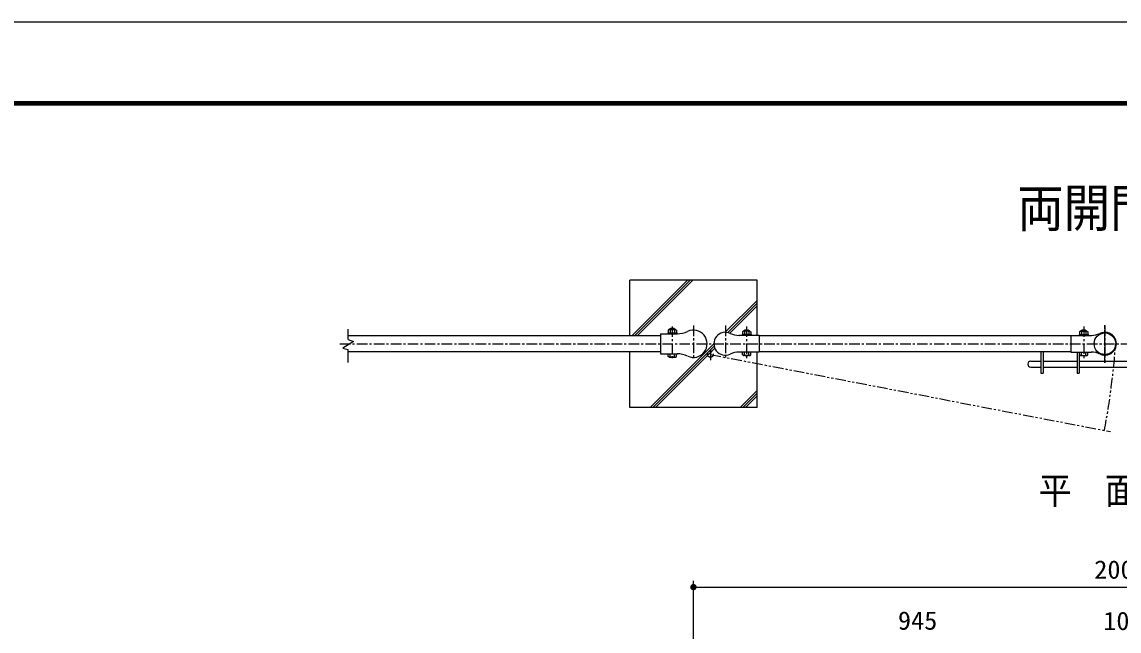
# Model space of a CAD drawing. Units: millimetres, scale not verified. Extents: x -4455 to 4455, y -3150 to 3150.
# Drawn here: x -936 to 1649, y 1716 to 3150 of the extents above; entities that cross this region are included whole.
import ezdxf
from ezdxf.enums import TextEntityAlignment as Align

# ---------------------------------------------------------------- set-up
doc = ezdxf.new("R2010")
doc.units = ezdxf.units.MM
doc.header["$LTSCALE"] = 20
doc.linetypes.add('USER1', pattern=[2, 1.25, -0.25, 0.25, -0.25])
doc.linetypes.add('USER6', pattern=[2.5, 1.25, -0.25, 0.25, -0.25, 0.25, -0.25])
for name, color, linetype, lineweight in [('0-0_BUHIN', 7, 'Continuous', 25), ('0-1_BOLT', 7, 'Continuous', 25), ('0-2_KOUZOU', 7, 'Continuous', 25), ('0-3_SUNPOU', 1, 'Continuous', 25), ('0-4_HATCH', 4, 'Continuous', 25), ('0-6_KISO', 7, 'Continuous', 25), ('0-9_1', 7, 'Continuous', 25), ('0-D_WAKU', 7, 'Continuous', 25)]:
    doc.layers.add(name, color=color, linetype=linetype, lineweight=lineweight)
doc.styles.add('ＭＳ ゴシック', font='')
doc.styles.get('ＭＳ ゴシック').set_extended_font_data('MS Gothic')

# ---------------------------------------------------------------- blocks, each defined once
blk = doc.blocks.new('M1')
at = {"layer": '0-3_SUNPOU'}
blk.add_line((-5, 0), (-38.58, 0), dxfattribs=at)
for points in [[(0, 0), (-5, 0), (-4.96, 0.63)], [(0, 0), (-4.96, -0.63), (-5, 0)], [(0, 0), (-4.96, 0.63), (-4.84, 1.24)], [(0, 0), (-4.84, -1.24), (-4.96, -0.63)], [(0, 0), (-4.84, 1.24), (-4.65, 1.84)], [(0, 0), (-4.65, -1.84), (-4.84, -1.24)], [(0, 0), (-4.65, 1.84), (-4.38, 2.41)], [(0, 0), (-4.38, -2.41), (-4.65, -1.84)], [(0, 0), (-4.38, 2.41), (-4.05, 2.94)], [(0, 0), (-4.05, -2.94), (-4.38, -2.41)], [(0, 0), (-4.05, 2.94), (-3.64, 3.42)], [(0, 0), (-3.64, -3.42), (-4.05, -2.94)], [(0, 0), (-3.64, 3.42), (-3.19, 3.85)], [(0, 0), (-3.19, -3.85), (-3.64, -3.42)], [(0, 0), (-3.19, 3.85), (-2.68, 4.22)], [(0, 0), (-2.68, -4.22), (-3.19, -3.85)], [(0, 0), (-2.68, 4.22), (-2.13, 4.52)], [(0, 0), (-2.13, -4.52), (-2.68, -4.22)], [(0, 0), (-2.13, 4.52), (-1.55, 4.76)], [(0, 0), (-1.55, -4.76), (-2.13, -4.52)], [(0, 0), (-1.55, 4.76), (-0.94, 4.91)], [(0, 0), (-0.94, -4.91), (-1.55, -4.76)], [(0, 0), (-0.94, 4.91), (-0.31, 4.99)], [(0, 0), (-0.31, -4.99), (-0.94, -4.91)], [(0, 0), (-0.31, 4.99), (0.31, 4.99)], [(0, 0), (0.31, -4.99), (-0.31, -4.99)], [(0, 0), (0.31, 4.99), (0.94, 4.91)], [(0, 0), (0.94, 4.91), (1.55, 4.76)], [(0, 0), (1.55, 4.76), (2.13, 4.52)], [(0, 0), (2.13, 4.52), (2.68, 4.22)], [(0, 0), (2.68, 4.22), (3.19, 3.85)], [(0, 0), (3.19, 3.85), (3.64, 3.42)], [(0, 0), (3.64, 3.42), (4.05, 2.94)], [(0, 0), (4.05, 2.94), (4.38, 2.41)], [(0, 0), (4.38, 2.41), (4.65, 1.84)], [(0, 0), (4.65, 1.84), (4.84, 1.24)], [(0, 0), (4.84, 1.24), (4.96, 0.63)], [(0, 0), (4.96, 0.63), (5, 0)], [(0, 0), (0.94, -4.91), (0.31, -4.99)], [(0, 0), (1.55, -4.76), (0.94, -4.91)], [(0, 0), (2.13, -4.52), (1.55, -4.76)], [(0, 0), (2.68, -4.22), (2.13, -4.52)], [(0, 0), (3.19, -3.85), (2.68, -4.22)], [(0, 0), (3.64, -3.42), (3.19, -3.85)], [(0, 0), (4.05, -2.94), (3.64, -3.42)], [(0, 0), (4.38, -2.41), (4.05, -2.94)], [(0, 0), (4.65, -1.84), (4.38, -2.41)], [(0, 0), (4.84, -1.24), (4.65, -1.84)], [(0, 0), (4.96, -0.63), (4.84, -1.24)], [(0, 0), (5, 0), (4.96, -0.63)]]:
    blk.add_solid(points, dxfattribs=at)

msp = doc.modelspace()

# ---------------------------------------------------------------- linework, layer by layer
at = {"layer": '0-0_BUHIN', "color": 1, "linetype": 'USER1'}
for p, q in [((596.14, 2433.29), (596.14, 2356.65)), ((771.29, 2433.29), (771.29, 2356.65)), ((1565.49, 2433.29), (1565.49, 2356.65)), ((1615.49, 2347.15), (1615.49, 2436.19)), ((-187.07, 2392.38), (3495.72, 2392.38))]:
    msp.add_line(p, q, dxfattribs=at)
at = {"layer": '0-0_BUHIN'}
for p, q in [((568.15, 2415.9), (568.15, 2368.86)), ((568.15, 2415.9), (608.72, 2415.9)), ((801.29, 2412.13), (752.71, 2412.13)), ((801.29, 2412.13), (801.29, 2372.63)), ((1535.49, 2412.13), (1584.07, 2412.13)), ((1535.49, 2412.13), (1535.49, 2372.63)), ((568.15, 2368.86), (608.72, 2368.86)), ((801.29, 2372.63), (752.71, 2372.63)), ((1535.49, 2372.63), (1584.07, 2372.63))]:
    msp.add_line(p, q, dxfattribs=at)
at = {"layer": '0-0_BUHIN', "color": 1, "linetype": 'USER6'}
for p, q in [((686.09, 2377.16), (686.09, 2353.6)), ((686.09, 2366.95), (1628.35, 2185.74))]:
    msp.add_line(p, q, dxfattribs=at)
msp.add_circle((686.09, 2367.02), 6.63, dxfattribs=at)
at = {"layer": '0-0_BUHIN'}
for centre, radius, start, end in [((607.72, 2473.54), 57.64, 270, 295.33168), ((646.14, 2392.38), 32.16, 245.75037, 115.33168), ((721.29, 2392.38), 27, 64.66832, 294.24963), ((753.55, 2460.53), 48.4, 244.66832, 270), ((1583.23, 2460.53), 48.4, 270, 295.33168), ((1615.49, 2392.38), 27, 245.75037, 115.33168), ((607.72, 2311.22), 57.64, 64.66832, 90), ((753.55, 2324.23), 48.4, 90, 115.33168), ((1583.23, 2324.23), 48.4, 64.66832, 90)]:
    msp.add_arc(centre, radius, start, end, dxfattribs=at)
at = {"layer": '0-0_BUHIN', "color": 1, "linetype": 'USER6'}
msp.add_arc((-110.66, 2516.93), 1755.97, 349.2128, 355.93273, dxfattribs=at)
at = {"layer": '0-1_BOLT'}
for p, q in [((585.64, 2417.9), (606.64, 2417.9)), ((588.79, 2425.9), (586.34, 2424.49)), ((588.79, 2425.9), (603.49, 2425.9)), ((591.14, 2424.49), (591.14, 2417.9)), ((601.14, 2424.49), (601.14, 2417.9)), ((603.49, 2425.9), (605.94, 2424.49)), ((606.64, 2417.9), (606.64, 2415.9)), ((760.79, 2414.13), (760.79, 2412.13)), ((781.79, 2414.13), (760.79, 2414.13)), ((781.79, 2412.13), (760.79, 2412.13)), ((763.94, 2422.13), (761.49, 2420.71)), ((761.49, 2420.71), (761.49, 2414.13)), ((778.64, 2422.13), (763.94, 2422.13)), ((766.29, 2420.71), (766.29, 2414.13)), ((776.29, 2420.71), (776.29, 2414.13)), ((778.64, 2422.13), (781.09, 2420.71)), ((778.64, 2422.13), (781.09, 2420.71)), ((781.09, 2420.71), (781.09, 2414.13)), ((781.79, 2414.13), (781.79, 2412.13)), ((1554.99, 2414.13), (1575.99, 2414.13)), ((1558.14, 2422.13), (1555.69, 2420.71)), ((1558.14, 2422.13), (1572.84, 2422.13)), ((1560.49, 2420.71), (1560.49, 2414.13)), ((1570.49, 2420.71), (1570.49, 2414.13)), ((1572.84, 2422.13), (1575.29, 2420.71)), ((1575.99, 2414.13), (1575.99, 2412.13)), ((586.34, 2362.27), (586.34, 2368.86)), ((588.79, 2360.86), (586.34, 2362.27)), ((588.79, 2360.86), (603.49, 2360.86)), ((591.14, 2362.27), (591.14, 2368.86)), ((591.14, 2368.86), (591.14, 2368.36)), ((591.14, 2368.86), (591.14, 2368.36)), ((601.14, 2362.27), (601.14, 2368.86)), ((601.14, 2368.86), (601.14, 2368.36)), ((601.14, 2368.86), (601.14, 2368.36)), ((603.49, 2360.86), (605.94, 2362.27)), ((605.94, 2362.27), (605.94, 2368.86)), ((766.29, 2372.63), (766.29, 2372.13)), ((766.29, 2372.63), (766.29, 2372.13)), ((766.29, 2366.04), (766.29, 2372.63)), ((776.29, 2372.63), (776.29, 2372.13)), ((776.29, 2372.63), (776.29, 2372.13)), ((776.29, 2366.04), (776.29, 2372.63)), ((1555.69, 2366.04), (1555.69, 2372.63)), ((1558.14, 2364.63), (1555.69, 2366.04)), ((1558.14, 2364.63), (1572.84, 2364.63)), ((1560.49, 2366.04), (1560.49, 2372.63)), ((1560.49, 2372.63), (1560.49, 2372.13)), ((1560.49, 2372.63), (1560.49, 2372.13)), ((1570.49, 2366.04), (1570.49, 2372.63)), ((1570.49, 2372.63), (1570.49, 2372.13)), ((1570.49, 2372.63), (1570.49, 2372.13)), ((1572.84, 2364.63), (1575.29, 2366.04)), ((1575.29, 2366.04), (1575.29, 2372.63))]:
    msp.add_line(p, q, dxfattribs=at)
for points in [[(585.64, 2417.9), (585.64, 2415.9), (606.64, 2415.9)], [(588.79, 2425.9), (586.34, 2424.49), (586.34, 2417.9)], [(588.79, 2425.9), (603.49, 2425.9), (605.94, 2424.49), (605.94, 2417.9)], [(778.64, 2422.13), (763.94, 2422.13), (761.49, 2420.71)], [(1554.99, 2414.13), (1554.99, 2412.13), (1575.99, 2412.13)], [(1558.14, 2422.13), (1555.69, 2420.71), (1555.69, 2414.13)], [(1558.14, 2422.13), (1572.84, 2422.13), (1575.29, 2420.71), (1575.29, 2414.13)], [(778.64, 2364.63), (763.94, 2364.63), (761.49, 2366.04), (761.49, 2372.63)], [(778.64, 2364.63), (781.09, 2366.04), (781.09, 2372.63)]]:
    msp.add_lwpolyline(points, dxfattribs=at)
for centre, radius, start, end in [((588.92, 2423.45), 2.45, 24.94299, 92.968), ((588.92, 2423.45), 2.45, 24.94299, 92.968), ((596.14, 2418.62), 10, 46.67952, 133.32048), ((596.14, 2416.36), 9.54, 58.40741, 121.59259), ((596.14, 2416.36), 9.54, 58.40741, 121.59259), ((603.37, 2423.45), 2.45, 87.032, 155.05701), ((603.37, 2423.45), 2.45, 87.032, 155.05701), ((764.07, 2419.68), 2.45, 24.94299, 92.968), ((764.07, 2419.68), 2.45, 24.94299, 92.968), ((771.29, 2414.85), 10, 46.67952, 133.32048), ((771.29, 2412.58), 9.54, 58.40741, 121.59259), ((771.29, 2412.58), 9.54, 58.40741, 121.59259), ((778.52, 2419.68), 2.45, 87.032, 155.05701), ((778.52, 2419.68), 2.45, 87.032, 155.05701), ((1558.27, 2419.68), 2.45, 24.94299, 92.968), ((1558.27, 2419.68), 2.45, 24.94299, 92.968), ((1565.49, 2414.85), 10, 46.67952, 133.32048), ((1565.49, 2412.58), 9.54, 58.40741, 121.59259), ((1565.49, 2412.58), 9.54, 58.40741, 121.59259), ((1572.72, 2419.68), 2.45, 87.032, 155.05701), ((1572.72, 2419.68), 2.45, 87.032, 155.05701), ((588.92, 2363.31), 2.45, 267.032, 335.05701), ((596.14, 2370.4), 9.54, 238.40741, 301.59259), ((603.37, 2363.31), 2.45, 204.94299, 272.968), ((764.07, 2367.08), 2.45, 267.032, 335.05701), ((771.29, 2374.17), 9.54, 238.40741, 301.59259), ((778.52, 2367.08), 2.45, 204.94299, 272.968), ((1558.27, 2367.08), 2.45, 267.032, 335.05701), ((1565.49, 2374.17), 9.54, 238.40741, 301.59259), ((1572.72, 2367.08), 2.45, 204.94299, 272.968)]:
    msp.add_arc(centre, radius, start, end, dxfattribs=at)
at = {"layer": '0-2_KOUZOU', "color": 1, "linetype": 'USER1'}
for p, q in [((646.14, 2435.14), (646.14, 2355.85)), ((721.29, 2435.14), (721.29, 2355.85)), ((1615.49, 2435.61), (1615.49, 2347.58)), ((1615.49, 2435.14), (1615.49, 2355.85)), ((1615.49, 2359.22), (1615.49, 2424.79))]:
    msp.add_line(p, q, dxfattribs=at)
at = {"layer": '0-2_KOUZOU', "color": 3}
for p, q in [((-167.51, 2402.3), (-167.51, 2426.73)), ((-167.51, 2348.38), (-167.51, 2379.04))]:
    msp.add_line(p, q, dxfattribs=at)
at = {"layer": '0-2_KOUZOU'}
for p, q in [((568.15, 2411.38), (-167.51, 2411.38)), ((1535.49, 2411.38), (801.29, 2411.38)), ((568.15, 2373.38), (-167.51, 2373.38)), ((1535.49, 2373.38), (801.29, 2373.38))]:
    msp.add_line(p, q, dxfattribs=at)
at = {"layer": '0-2_KOUZOU', "color": 3}
msp.add_lwpolyline([(-167.51, 2402.3), (-154.49, 2397.89), (-179.85, 2382.18), (-167.51, 2379.04)], dxfattribs=at)
at = {"layer": '0-2_KOUZOU', "color": 1}
msp.add_circle((1615.49, 2392.38), 25.4, dxfattribs=at)
at = {"layer": '0-3_SUNPOU'}
for p, q in [((646.14, 1449.51), (646.14, 1834.44)), ((676.14, 1819.44), (2615.64, 1819.44))]:
    msp.add_line(p, q, dxfattribs=at)
at = {"layer": '0-4_HATCH'}
for p, q in [((501.11, 2411.38), (632.11, 2542.38)), ((507.36, 2411.38), (638.36, 2542.38)), ((513.61, 2411.38), (644.61, 2542.38)), ((721.24, 2419.38), (796.14, 2494.28)), ((726.9, 2418.79), (796.14, 2488.03)), ((731.67, 2417.31), (796.14, 2481.78)), ((544.24, 2242.38), (694.29, 2392.43)), ((550.49, 2242.38), (694.88, 2386.77)), ((556.74, 2242.38), (696.37, 2382)), ((756.37, 2242.38), (796.14, 2282.15)), ((762.62, 2242.38), (796.14, 2275.9)), ((768.87, 2242.38), (796.14, 2269.65))]:
    msp.add_line(p, q, dxfattribs=at)
at = {"layer": '0-6_KISO'}
for p, q in [((496.14, 2411.38), (496.14, 2542.38)), ((796.14, 2542.38), (496.14, 2542.38)), ((796.14, 2412.13), (796.14, 2542.38)), ((496.14, 2242.38), (496.14, 2373.38)), ((796.14, 2242.38), (796.14, 2372.63)), ((796.14, 2242.38), (496.14, 2242.38))]:
    msp.add_line(p, q, dxfattribs=at)
at = {"layer": '0-9_1'}
for p, q in [((1464.81, 2373.75), (1464.81, 2322.88)), ((1469.81, 2373.75), (1469.81, 2322.88)), ((1549.81, 2373), (1549.81, 2322.88)), ((1554.81, 2373), (1554.81, 2322.88)), ((1440.81, 2351.38), (1464.81, 2351.38)), ((1440.81, 2337.38), (1464.81, 2337.38)), ((1469.81, 2351.38), (1549.81, 2351.38)), ((1469.81, 2337.38), (1549.81, 2337.38)), ((1554.81, 2351.38), (1742.79, 2351.38)), ((1554.81, 2337.38), (1742.79, 2337.38)), ((1464.81, 2322.88), (1469.81, 2322.88)), ((1549.81, 2322.88), (1554.81, 2322.88))]:
    msp.add_line(p, q, dxfattribs=at)
msp.add_arc((1440.81, 2344.38), 7, 90, 270, dxfattribs=at)
at = {"layer": '0-D_WAKU', "color": 3}
msp.add_lwpolyline([(-4455, 3150), (4455, 3150), (4455, -3150), (-4455, -3150)], close=True, dxfattribs=at)
at = {"layer": '0-D_WAKU'}
for points in [[(-4155, 2962.5), (4155, 2962.5), (4155, -2962.5), (-4155, -2962.5)], [(-4153.13, 2960.62), (4153.12, 2960.62), (4153.12, -2960.63), (-4153.13, -2960.63)], [(-4151.25, 2958.75), (4151.25, 2958.75), (4151.25, -2958.75), (-4151.25, -2958.75)], [(-4149.38, 2956.87), (4149.37, 2956.87), (4149.37, -2956.88), (-4149.38, -2956.88)], [(-4147.5, 2955), (4147.5, 2955), (4147.5, -2955), (-4147.5, -2955)]]:
    msp.add_lwpolyline(points, close=True, dxfattribs=at)

# ---------------------------------------------------------------- block references
at = {"layer": '0-3_SUNPOU', "xscale": 1.5, "yscale": 1.5, "rotation": 180}
msp.add_blockref('M1', (646.14, 1819.44), dxfattribs=at)

# ---------------------------------------------------------------- texts
at = {"layer": '0-3_SUNPOU', "color": 3, "style": 'ＭＳ ゴシック', "width": 1.05}
for s, p in [('2000', (1590.39, 1826.11)), ('945', (1127.89, 1706.11)), ('10', (1611.49, 1705.23))]:
    msp.add_text(s, height=43.3, dxfattribs=at).set_placement(p, align=Align.BOTTOM_LEFT)
at = {"layer": '0-9_1', "color": 4, "style": 'ＭＳ ゴシック', "width": 0.9}
for s, height, p in [('両開門扉', 89.14, (1408.92, 2640.59)), ('平\u3000面\u3000図', 63.67, (1458.99, 1995.8))]:
    msp.add_text(s, height=height, dxfattribs=at).set_placement(p, align=Align.BOTTOM_LEFT)

doc.saveas('drawing.dxf')
